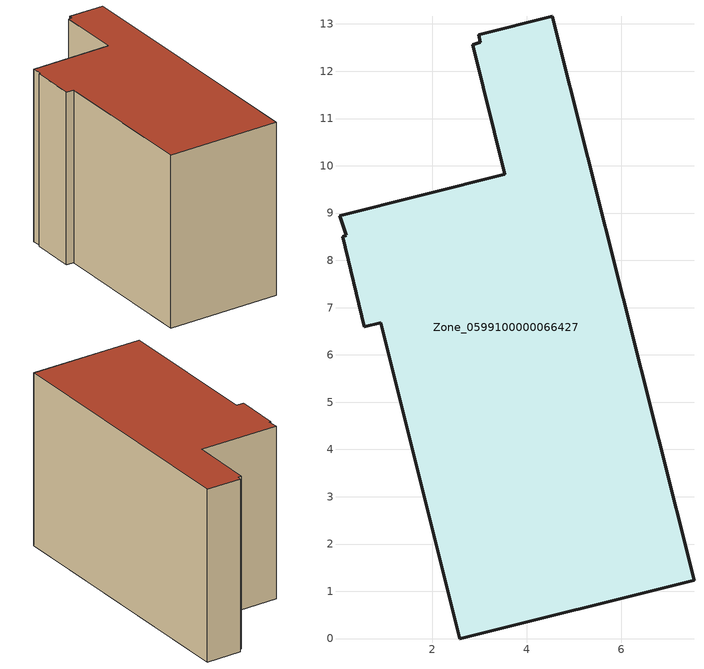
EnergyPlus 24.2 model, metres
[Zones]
Zone_0599100000066427
 floor ground (C_G): 2.59,0 0.91,6.68 0.57,6.6 0.11,8.5 0.19,8.54 0.04,8.94 3.54,9.82 2.86,12.56 3.02,12.62 2.99,12.77 4.54,13.16 7.54,1.23 z0
 wall outside (C_F): 0.91,6.68 2.59,0 7.54,1.23 4.54,13.16 2.99,12.77 3.02,12.62 2.86,12.56 3.54,9.82 0.04,8.94 0.19,8.54 0.11,8.5 0.57,6.6 0.91,6.68 z0:7.79
 roof outside (C_R): 4.54,13.16 2.99,12.77 3.02,12.62 2.86,12.56 3.54,9.82 0.04,8.94 0.19,8.54 0.11,8.5 0.57,6.6 0.91,6.68 2.59,0 7.54,1.23 z7.79
[BUILDING]
Pand.0599100000066427: North Axis=0; Terrain=City; Loads Convergence Tolerance Value=0.04; Temperature Convergence Tolerance Value=0.4; Solar Distribution=FullExterior; Maximum Number of Warmup Days=25; Minimum Number of Warmup Days=1
[Site:Location]
Rotterdam.The.Hague.AP_ZH_NLD Design_Conditions: Latitude=51.96; Longitude=4.45; Time Zone=1; Elevation=-4.5
[SITE:GROUNDTEMPERATURE:BUILDINGSURFACE]
18, 18, 18, 18, 18, 18, 18, 18, 18, 18, 18, 18
[MATERIAL] Thermal Absorptance=0.9; Solar Absorptance=0.7; Visible Absorptance=0.7
Name | Roughness | Thickness | Conductivity | Density | Specific Heat
G.TI.1975-1991 | MediumSmooth | 0.15 | 0.288461 | 540 | 1210
F.TI.1975-1991 | Rough | 0.3 | 0.230769 | 1920 | 840
R.TI.1975-1991 | MediumRough | 0.2 | 0.153846 | 1500 | 1000
[CONSTRUCTION]
C_G: G.TI.1975-1991
C_F: F.TI.1975-1991
C_R: R.TI.1975-1991
[ZONE]
Zone_0599100000066427: Type=1; Multiplier=1; Ceiling Height=Autocalculate; Volume=Autocalculate; Floor Area=autocalculate; Part of Total Floor Area=Yes
[ZONEINFILTRATION:DESIGNFLOWRATE]
Infil_Zone_0599100000066427: Zone or ZoneList or Space or SpaceList=Zone_0599100000066427; Schedule=AlwaysOn; Design Flow Rate Calculation Method=Flow/Area; Flow Rate per Floor Area=0.003; Constant Term Coefficient=1; Temperature Term Coefficient=0; Velocity Term Coefficient=0; Velocity Squared Term Coefficient=0
[HVACTEMPLATE:ZONE:IDEALLOADSAIRSYSTEM]
Zone_0599100000066427: Maximum Heating Supply Air Temperature=50; Minimum Cooling Supply Air Temperature=13; Maximum Heating Supply Air Humidity Ratio=0.0156; Minimum Cooling Supply Air Humidity Ratio=0.0077; Heating Limit=NoLimit; Cooling Limit=NoLimit; Dehumidification Control Type=ConstantSensibleHeatRatio; Cooling Sensible Heat Ratio=0.7; Dehumidification Setpoint=60; Humidification Control Type=None; Humidification Setpoint=30; Outdoor Air Method=None; Outdoor Air Flow Rate per Person=0.00944; Outdoor Air Flow Rate per Zone Floor Area=0; Outdoor Air Flow Rate per Zone=0; Demand Controlled Ventilation Type=None; Outdoor Air Economizer Type=NoEconomizer; Heat Recovery Type=None; Sensible Heat Recovery Effectiveness=0.7; Latent Heat Recovery Effectiveness=0.65
[ZONECONTROL:THERMOSTAT]
ThermostatControl_Zone_0599100000066427: Zone or ZoneList=Zone_0599100000066427; Control Type Schedule=DualSetpointControlType; Control 1=Thermostat_Zone_0599100000066427; Temperature Difference Between Cutout And Setpoint=0
[THERMOSTATSETPOINT:DUALSETPOINT]
Thermostat_Zone_0599100000066427: Heating Setpoint Temperature Schedule=HeatingSetpoint_Zone_0599100000066427; Cooling Setpoint Temperature Schedule=CoolingSetpoint_Zone_0599100000066427
[SCHEDULE:COMPACT]
HeatingSetpoint_Zone_0599100000066427: Through: 12/31, For: AllDays, Until: 24:00, 21
CoolingSetpoint_Zone_0599100000066427: Through: 12/31, For: AllDays, Until: 24:00, 24
DualSetpointControlType: Through: 12/31, For: AllDays, Until: 24:00, 4
AlwaysOn: Through: 12/31, For: AllDays, Until: 24:00, 1
